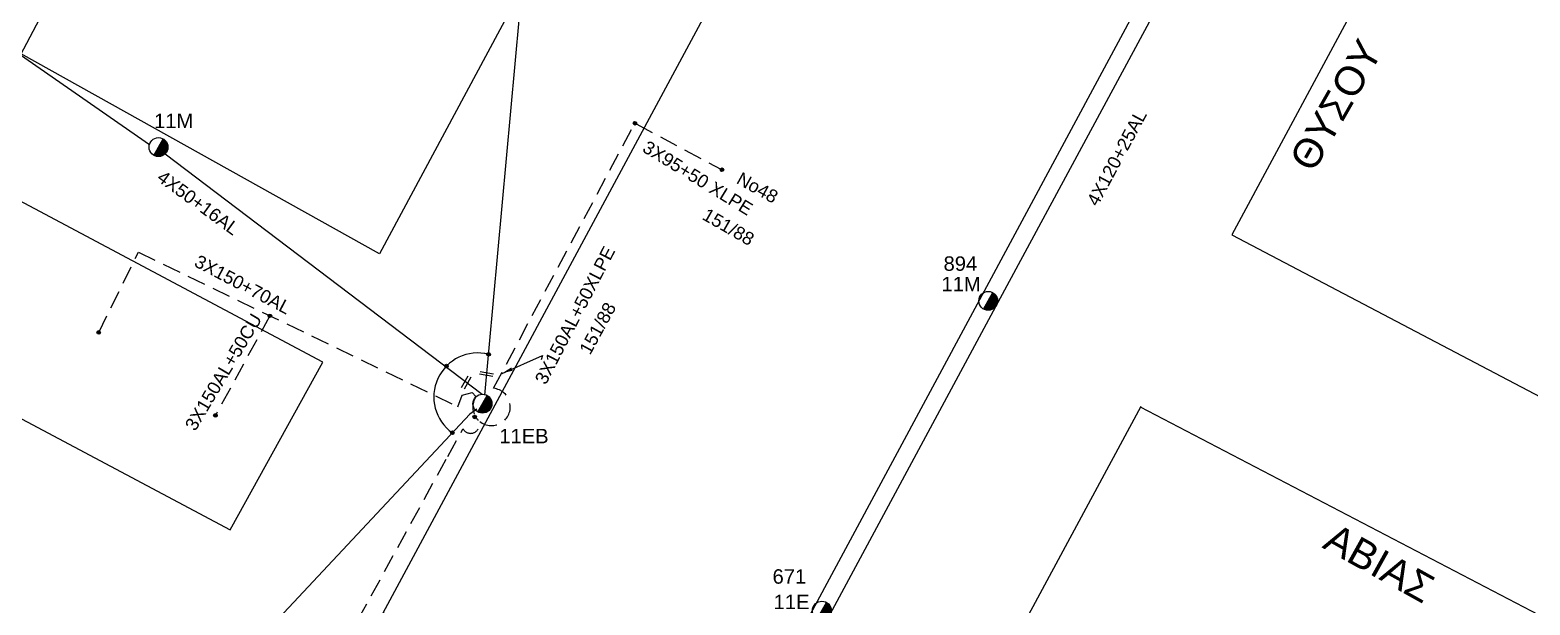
# Model space of a CAD drawing. Header units: millimetres. Extents: x 800 to 1929, y 264 to 786.
# Drawn here: x 1653.4 to 1757.4, y 560 to 599.9 of the extents above; entities that cross this region are included whole.
import ezdxf

# ---------------------------------------------------------------- set-up
doc = ezdxf.new("R2010")
doc.units = ezdxf.units.MM
doc.linetypes.add('DASHED', pattern=[19.05, 12.7, -6.35])
for name, color, linetype in [('Γέφυρες Εναέριου Δικτύου', 7, 'Continuous'), ('Γυμνά εναέρια ΧΤ (3Φ)   4x50AL', 7, 'Continuous'), ('Γυμνά εναέρια ΧΤ και ΦΟΠ (3Φ)   4x50+16AL', 7, 'Continuous'), ('Επιγραφές - Σχήματα', 7, 'Continuous'), ('Καλώδια ΧΤ   3x150AL+50CU', 7, 'DASHED'), ('Καλώδια ΧΤ   3x150AL+50XLPE', 7, 'DASHED'), ('Καλώδια ΧΤ   3x95+50CU', 7, 'DASHED'), ('Μηχανική τομή', 7, 'Continuous'), ('Στύλος ΦΜ', 7, 'Continuous'), ('Στύλος ΦΜ @ 1', 7, 'Continuous'), ('Συνδέσεις', 7, 'Continuous'), ('Συνεστραμμένα ΧΤ   4x120+25 AL', 7, 'SYN_LINE'), ('Υπόβαθρο ΔΕΗ', 7, 'Continuous'), ('Υπόγεια καλώδια Δικτύου ΧΤ και Παρ. ΧΤ - 3X150+70 AL', 7, 'DASHED'), ('Υπόγεια καλώδια Δικτύου ΧΤ και Παρ. ΧΤ X-95  (3X95AL +35CU  XLPE)', 7, 'DASHED')]:
    doc.layers.add(name, color=color, linetype=linetype)
doc.styles.get("Standard").update_dxf_attribs({"font": 'arial.ttf'})
doc.linetypes.add('SYN_LINE', pattern='A,0.5,-0.0001,["/\\/\\/\\/",Standard,S=0.1,R=0,X=0,Y=-0.05],-0.25', length=0.7501)
doc.dimstyles.new('ISO-25', dxfattribs={"dimtxt": 2.5, "dimasz": 1, "dimexe": 1.25, "dimexo": 0.625, "dimtad": 1, "dimtxsty": 'Standard', "dimcen": 2.5, "dimadec": 0, "dimazin": 0, "dimtfac": 1, "dimtmove": 0, "dimatfit": 3, "dimfxl": 1.25, "dimarcsym": 0})

# ---------------------------------------------------------------- blocks, each defined once
blk = doc.blocks.new('*U37')
at = {"layer": 'Συνδέσεις', "linetype": 'SYN_LINE', "ltscale": 40}
blk.add_hatch(color=256, dxfattribs=at).paths.add_polyline_path([(0.5, -0.01, 1), (-0.5, -0.01, 1)])
at = {"layer": 'Συνδέσεις'}
blk.add_circle((0, -0.01), 0.5, dxfattribs=at)
blk = doc.blocks.new('ΥΠΑΡΧΩΝ ΤΣΙΜΕΝΤΕΝΙΟΣ ΣΤΥΛΟΣ')
at = {"layer": 'Στύλος ΦΜ'}
blk.add_hatch(color=256, dxfattribs=at).paths.add_polyline_path([(-1.29, -2.28, 0.574793), (2.62, 0, 0.268822), (1.3, 2.27)])
blk.add_line((-1.29, -2.28), (1.3, 2.27), dxfattribs=at)
blk.add_circle((0, 0), 2.62, dxfattribs=at)
at = {"layer": 'Στύλος ΦΜ', "flags": 4}
for tag, p in [('ΑΡΙΘΜΟΣ', (-4.68, 8.05)), ('ΤΥΠΟΣ', (-4.91, 3.03))]:
    blk.add_attdef(tag, p, '', height=4, dxfattribs=at)
blk = doc.blocks.new('ΜΗΧΑΝΙΚΗ ΤΟΜΗ')
at = {"layer": 'Μηχανική τομή', "ltscale": 40}
for p, q in [((-1.89, 0.78), (1.89, 0.78)), ((1.89, 0), (-1.89, 0))]:
    blk.add_line(p, q, dxfattribs=at)

msp = doc.modelspace()

# ---------------------------------------------------------------- linework, layer by layer
at = {"layer": 'Γέφυρες Εναέριου Δικτύου', "ltscale": 0.1}
msp.add_lwpolyline([(1685.222, 577.414, 0.8318733), (1682.712, 571.979, 2.9010124)], format="xyb", dxfattribs=at)
at = {"layer": 'Γυμνά εναέρια ΧΤ (3Φ)   4x50AL', "color": 1, "ltscale": 0.1}
msp.add_lwpolyline([(1684.404, 573.618), (1683.917, 573.266), (1659.15, 546.824)], dxfattribs=at)
at = {"layer": 'Γυμνά εναέρια ΧΤ και ΦΟΠ (3Φ)   4x50+16AL', "color": 1, "ltscale": 0.1}
for points in [[(1684.964, 574.596), (1687.371, 600.831), (1704.952, 632.863), (1724.58, 647.492)], [(1642.763, 605.146), (1661.723, 591.965)], [(1662.798, 591.298), (1684.778, 574.65), (1684.778, 574.65)]]:
    msp.add_lwpolyline(points, dxfattribs=at)
at = {"layer": 'Καλώδια ΧΤ   3x150AL+50CU', "color": 6, "ltscale": 0.1}
msp.add_lwpolyline([(1670.068, 580.086), (1666.29, 573.185)], dxfattribs=at)
at = {"layer": 'Καλώδια ΧΤ   3x150AL+50XLPE', "color": 6, "ltscale": 0.1}
for points in [[(1684.34, 574.482, 3.5676548), (1685.559, 575.061), (1685.559, 575.061), (1695.332, 593.369)], [(1737.309, 524.651), (1736.824, 523.64), (1728.024, 527.865), (1727.528, 528.103), (1727.78, 528.628), (1723.277, 530.962), (1722.622, 530.798), (1720.181, 532.01), (1720.157, 532.436), (1698.148, 542.755), (1699.923, 546.007), (1676.168, 559.017), (1682.392, 570.337), (1683.447, 572.256, 1.3465128), (1684.259, 573.074)]]:
    msp.add_lwpolyline(points, format="xyb", dxfattribs=at)
msp.add_lwpolyline([(1685.833, 574.217), (1685.833, 574.217)], close=True, dxfattribs=at)
at = {"layer": 'Καλώδια ΧΤ   3x95+50CU', "color": 6, "ltscale": 0.1}
msp.add_lwpolyline([(1695.449, 593.391), (1701.325, 590.245)], dxfattribs=at)
at = {"layer": 'Συνεστραμμένα ΧΤ   4x120+25 AL', "color": 1, "linetype": 'SYN_LINE', "ltscale": 10}
msp.add_lwpolyline([(1692.126, 529.394), (1701.435, 545.83), (1708.893, 559.413), (1720.38, 580.735), (1733.07, 604.231), (1749.139, 634.608)], dxfattribs=at)
at = {"layer": 'Υπόβαθρο ΔΕΗ', "ltscale": 0.1}
for points in [[(1700.943, 547.005), (1677.914, 559.506), (1720.162, 637.997), (1743.045, 625.419), (1700.829, 546.991)], [(1652.78, 598.15), (1671.705, 634.004), (1697.184, 620.729), (1677.662, 584.385), (1652.774, 598.253)], [(1799.478, 596.837), (1755.63, 620.836), (1736.723, 585.697), (1782.292, 561.776), (1791.049, 578.277)], [(1648.76, 590.154), (1642.408, 578.481), (1667.311, 565.253), (1673.73, 576.877), (1648.76, 590.154)], [(1730.425, 573.807), (1712.617, 540.764), (1760.445, 515.251), (1776.63, 549.637), (1730.4, 573.76)]]:
    msp.add_lwpolyline(points, dxfattribs=at)
at = {"layer": 'Υπόγεια καλώδια Δικτύου ΧΤ και Παρ. ΧΤ - 3X150+70 AL', "color": 6, "ltscale": 0.1}
msp.add_lwpolyline([(1658.2, 578.933), (1660.955, 584.497), (1683.085, 573.786), (1683.399, 574.587), (1684.075, 574.765), (1684.34, 574.482)], dxfattribs=at)

# ---------------------------------------------------------------- block references
at = {"layer": 'Καλώδια ΧΤ   3x150AL+50CU', "xscale": 0.25, "yscale": 0.25, "zscale": 0.25}
for p in [(1670.068, 580.086), (1666.29, 573.185)]:
    msp.add_blockref('*U37', p, dxfattribs=at)
at = {"layer": 'Μηχανική τομή'}
for p, xscale, yscale, zscale, rotation in [((1683.584, 575.517), 0.2499999999999839, 0.2499999999999839, 0.2499999999999839, 240.489135693907), ((1685.093, 576.145), 0.250000000000025, 0.250000000000025, 0.250000000000025, 170.0728518923422)]:
    msp.add_blockref('ΜΗΧΑΝΙΚΗ ΤΟΜΗ', p, dxfattribs=dict(at, xscale=xscale, yscale=yscale, zscale=zscale, rotation=rotation))
at = {"layer": 'Στύλος ΦΜ @ 1', "ltscale": 40}
ref = msp.add_blockref('ΥΠΑΡΧΩΝ ΤΣΙΜΕΝΤΕΝΙΟΣ ΣΤΥΛΟΣ', (1662.348, 591.773), dxfattribs=dict(at, xscale=0.25, yscale=0.25, zscale=0.25))
ref.add_attrib('ΤΥΠΟΣ', '11M', (1662.038, 593.091), dxfattribs={"layer": 'Στύλος ΦΜ', "height": 1, "flags": 4})
ref = msp.add_blockref('ΥΠΑΡΧΩΝ ΤΣΙΜΕΝΤΕΝΙΟΣ ΣΤΥΛΟΣ', (1719.852, 581.121), dxfattribs=dict(at, xscale=0.25, yscale=0.25, zscale=0.25))
ref.add_attrib('ΤΥΠΟΣ', '894', (1716.754, 583.202), dxfattribs={"layer": 'Στύλος ΦΜ', "height": 1, "flags": 4})
ref.add_attrib('ΑΡΙΘΜΟΣ', '11M', (1716.607, 581.782), dxfattribs={"layer": 'Στύλος ΦΜ', "height": 1, "flags": 4})
ref = msp.add_blockref('ΥΠΑΡΧΩΝ ΤΣΙΜΕΝΤΕΝΙΟΣ ΣΤΥΛΟΣ', (1684.794, 573.996), dxfattribs=dict(at, xscale=0.25, yscale=0.25, zscale=0.25))
ref.add_attrib('ΤΥΠΟΣ', '11EB', (1685.964, 571.251), dxfattribs={"layer": 'Στύλος ΦΜ', "height": 1, "flags": 4})
ref = msp.add_blockref('ΥΠΑΡΧΩΝ ΤΣΙΜΕΝΤΕΝΙΟΣ ΣΤΥΛΟΣ', (1708.323, 559.655), dxfattribs=dict(at, xscale=0.25, yscale=0.25, zscale=0.25))
ref.add_attrib('ΤΥΠΟΣ', '671', (1704.902, 561.522), dxfattribs={"layer": 'Στύλος ΦΜ', "height": 1, "flags": 4})
ref.add_attrib('ΑΡΙΘΜΟΣ', '11E', (1704.973, 559.759), dxfattribs={"layer": 'Στύλος ΦΜ', "height": 1, "flags": 4})
at = {"layer": 'Συνδέσεις', "xscale": 0.25, "yscale": 0.25, "zscale": 0.25}
for p in [(1695.366, 593.431), (1701.396, 590.206), (1658.2, 578.933), (1685.223, 577.417), (1682.305, 576.607), (1684.26, 573.076), (1682.712, 571.982)]:
    msp.add_blockref('*U37', p, dxfattribs=at)

# ---------------------------------------------------------------- texts
at = {"layer": 'Γυμνά εναέρια ΧΤ και ΦΟΠ (3Φ)   4x50+16AL', "color": 7, "insert": (1662.695, 590.228), "char_height": 0.9, "width": 84.18588, "attachment_point": 1, "rotation": 323.96606}
msp.add_mtext('4X50+16AL', dxfattribs=at)
at = {"layer": 'Επιγραφές - Σχήματα', "attachment_point": 1}
for s, insert, char_height, width, rotation in [('ΘΥΣΟΥ', (1740.641, 590.922), 2, 19.81161, 60.24498), ('\\pt0.9;No48', (1702.763, 590.087), 0.9, 3.54108, 330.92769), ('\\pt0.9;151/88', (1700.401, 587.594), 0.9, 3.54108, 330.19979), ('\\pt0.9;151/88', (1691.463, 577.748), 0.9, 3.54108, 61.35187), ('ΑΒΙΑΣ', (1743.904, 565.793), 2, 15.00172, 330.87538)]:
    msp.add_mtext(s, dxfattribs=dict(at, insert=insert, char_height=char_height, width=width, rotation=rotation))
at = {"layer": 'Καλώδια ΧΤ   3x150AL+50CU', "color": 7, "insert": (1664.124, 572.5), "char_height": 0.9, "width": 84.18588, "attachment_point": 1, "rotation": 59.28215}
msp.add_mtext('3X150AL+50CU', dxfattribs=at)
at = {"layer": 'Καλώδια ΧΤ   3x150AL+50XLPE', "color": 7, "insert": (1691.21, 580.125), "char_height": 0.9, "width": 13.92422, "attachment_point": 5, "rotation": 62.59315}
msp.add_mtext('3X150AL+50XLPE', dxfattribs=at)
at = {"layer": 'Συνεστραμμένα ΧΤ   4x120+25 AL', "color": 7, "insert": (1726.631, 588.034), "char_height": 0.9, "width": 84.18588, "attachment_point": 1, "rotation": 61.78118}
msp.add_mtext('4X120+25AL', dxfattribs=at)
at = {"layer": 'Υπόγεια καλώδια Δικτύου ΧΤ και Παρ. ΧΤ - 3X150+70 AL', "color": 7, "insert": (1665.17, 584.354), "char_height": 0.9, "width": 84.18588, "attachment_point": 1, "rotation": 332.19851}
msp.add_mtext('3X150+70AL', dxfattribs=at)
at = {"layer": 'Υπόγεια καλώδια Δικτύου ΧΤ και Παρ. ΧΤ X-95  (3X95AL +35CU  XLPE)', "color": 7, "insert": (1696.278, 592.278), "char_height": 0.9, "width": 13.43875, "attachment_point": 1, "rotation": 328.44028}
msp.add_mtext('3X95+50 XLPE', dxfattribs=at)

# ---------------------------------------------------------------- leaders
at = {"layer": 'Επιγραφές - Σχήματα', "ltscale": 0.1}
msp.add_leader([(1686.153, 576.093), (1688.967, 577.338), (1688.857, 577.045)], dimstyle='ISO-25', override={"dimasz": 0.75, "dimgap": 0.625, "dimtad": 0}, dxfattribs=at)

doc.saveas('drawing.dxf')
